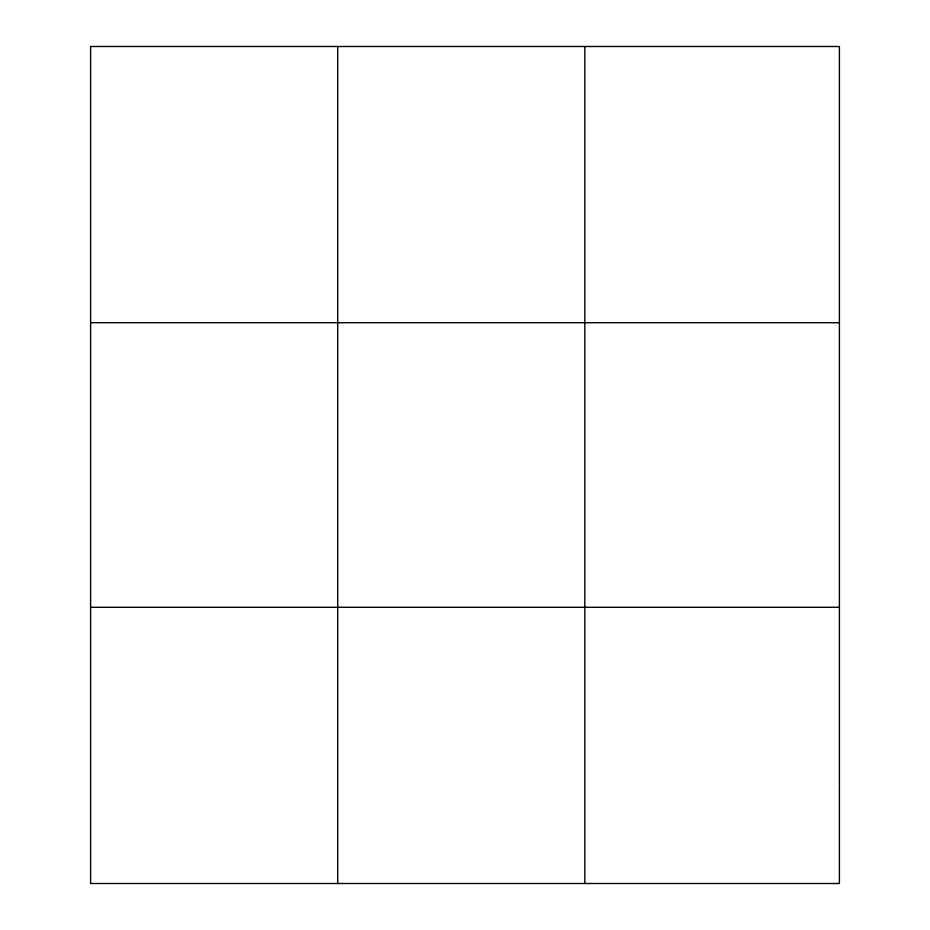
<?xml version="1.0" encoding="UTF-8"?>
<svg xmlns="http://www.w3.org/2000/svg" width="930" height="930" viewBox="0 0 930 930"><rect width="100%" height="100%" fill="white"/><g stroke="black" fill="none" stroke-linecap="round" stroke-linejoin="round"><path stroke-width="1.4" d="M337.706 46.5L337.706 883.5M584.807 46.5L584.807 883.5M90.594 322.71L839.406 322.71M90.594 607.29L839.406 607.29M839.406 791.43L839.406 883.5L90.594 883.5L90.594 46.5L839.406 46.5L839.406 791.43"/></g></svg>
